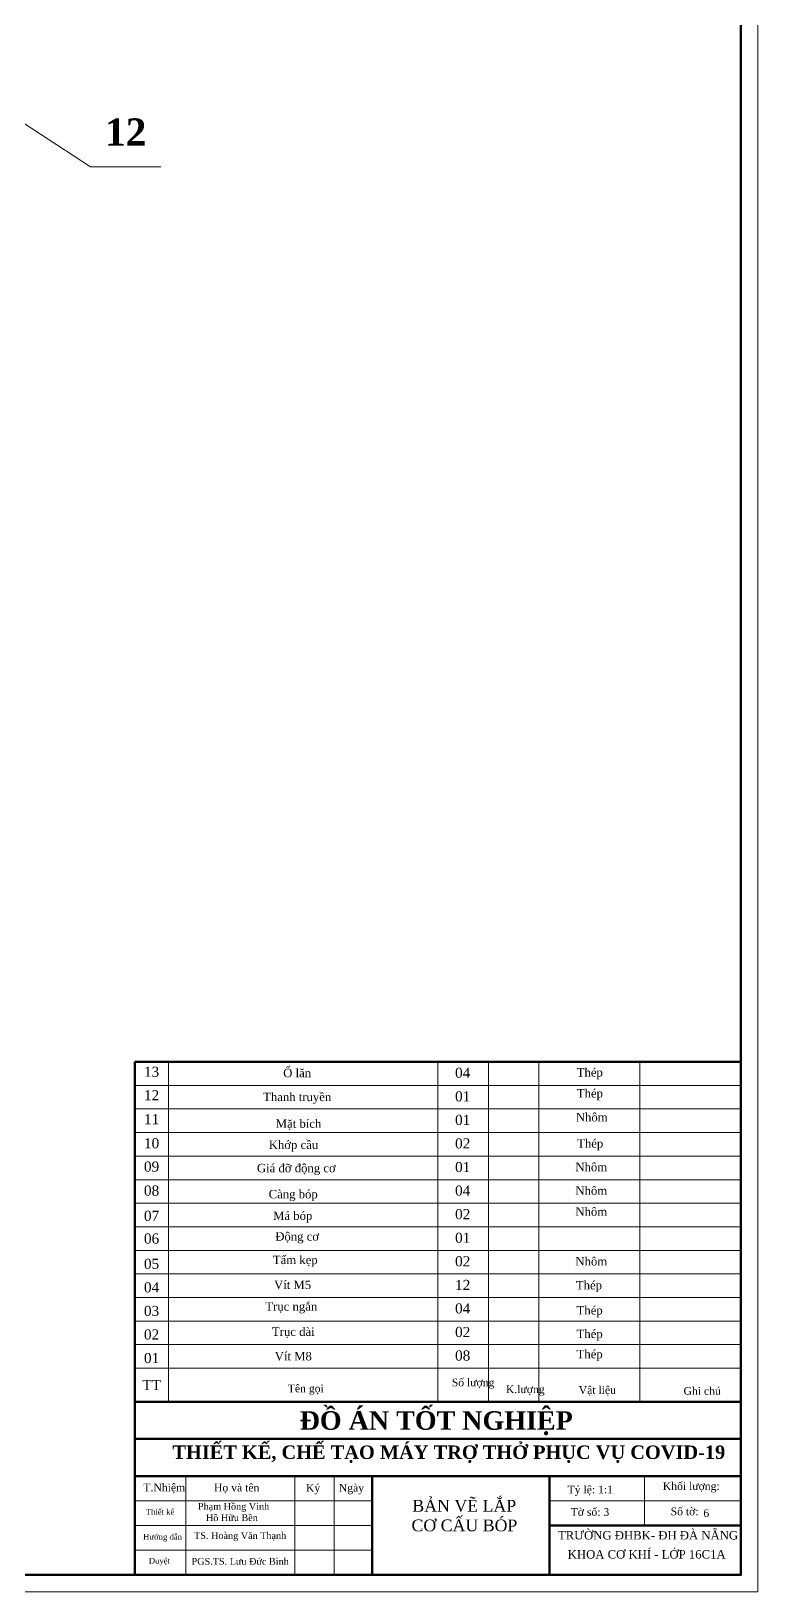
# Model space of a CAD drawing. Header units: inches. Extents: x -122986 to 27550, y -4965 to 6170.
# Drawn here: x 4753.8 to 4969.5, y 361.7 to 825.2 of the extents above; entities that cross this region are included whole.
import ezdxf

# ---------------------------------------------------------------- set-up
doc = ezdxf.new("R2010")
doc.units = ezdxf.units.IN
doc.header["$LTSCALE"] = 2
doc.header["$MEASUREMENT"] = 0
for name, color, linetype, lineweight in [('1 mãnh', 7, 'Continuous', 5), ('1 Đậm', 7, 'Continuous', 50), ('đường nhạt', 5, 'Continuous', 25)]:
    doc.layers.add(name, color=color, linetype=linetype, lineweight=lineweight)
doc.layers.add('d-manh', color=2, linetype='Continuous')
doc.styles.add('hiepnguyen', font='times.ttf', dxfattribs={"height": 3})
doc.styles.add('SON', font='times.ttf')
doc.styles.add('TCVN', font='times.ttf', dxfattribs={"height": 2.5})
doc.styles.add('vn', font='VTIMEN.TTF', dxfattribs={"height": 4})

msp = doc.modelspace()

# ---------------------------------------------------------------- linework, layer by layer
at = {"lineweight": 20, "ltscale": 2}
for p, q in [((4799.649, 366.68), (4799.649, 396.056)), ((4832.068, 366.68), (4832.068, 396.056)), ((4843.772, 366.68), (4843.772, 396.056)), ((4935.871, 381.368), (4935.871, 396.056)), ((4784.506, 388.712), (4855.018, 388.712)), ((4907.614, 388.712), (4964.506, 388.712)), ((4784.506, 381.368), (4855.018, 381.368)), ((4784.506, 374.024), (4855.018, 374.024))]:
    msp.add_line(p, q, dxfattribs=at)
at = {"layer": '1 mãnh', "lineweight": 13, "ltscale": 15}
for p in [(4576.449, 911.947), (4792.236, 784.92)]:
    msp.add_line(p, (4771.411, 784.92), dxfattribs=at)
at = {"layer": '1 mãnh', "lineweight": 13}
for p, q in [((4794.506, 519.087), (4794.506, 418.087)), ((4874.506, 519.087), (4874.506, 418.087)), ((4889.506, 519.087), (4889.506, 418.087)), ((4904.506, 519.087), (4904.506, 418.087)), ((4934.506, 519.087), (4934.506, 418.087)), ((4964.506, 512.087), (4784.506, 512.087)), ((4964.506, 505.087), (4784.506, 505.087)), ((4964.506, 498.087), (4784.506, 498.087)), ((4964.506, 491.087), (4784.506, 491.087)), ((4964.506, 484.087), (4784.506, 484.087)), ((4964.506, 477.087), (4784.506, 477.087)), ((4964.506, 470.087), (4784.506, 470.087)), ((4964.506, 463.087), (4784.506, 463.087)), ((4964.506, 456.087), (4784.506, 456.087)), ((4964.506, 449.087), (4784.506, 449.087)), ((4964.506, 442.087), (4784.506, 442.087)), ((4964.506, 435.087), (4784.506, 435.087)), ((4784.506, 428.087), (4964.506, 428.087))]:
    msp.add_line(p, q, dxfattribs=at)
at = {"layer": '1 mãnh', "ltscale": 15}
for points in [[(3780.506, 361.68), (4969.506, 361.68), (4969.506, 1202.68), (3780.506, 1202.68)], [(4907.614, 381.368), (4907.614, 381.368), (4907.614, 366.68), (4907.614, 366.68)], [(4907.614, 366.68), (4964.506, 366.68), (4964.506, 381.368), (4907.614, 381.368)]]:
    msp.add_lwpolyline(points, close=True, dxfattribs=at)
at = {"layer": '1 Đậm', "lineweight": 50, "ltscale": 0.2}
for p, q in [((4784.506, 366.68), (4784.506, 519.087)), ((4964.506, 519.087), (4784.506, 519.087)), ((4784.506, 418.087), (4964.506, 418.087)), ((4784.506, 407.071), (4964.506, 407.071)), ((4784.506, 396.056), (4964.506, 396.056)), ((4855.018, 366.68), (4855.018, 396.056)), ((4907.614, 366.68), (4907.614, 396.056)), ((4907.614, 381.368), (4964.506, 381.368))]:
    msp.add_line(p, q, dxfattribs=at)
at = {"layer": '1 Đậm', "ltscale": 0.2}
msp.add_lwpolyline([(3806.506, 366.68), (4964.506, 366.68), (4964.506, 1196.68), (3806.506, 1196.68)], close=True, dxfattribs=at)

# ---------------------------------------------------------------- texts
at = {"lineweight": 9, "attachment_point": 5, "style": 'hiepnguyen'}
for s, insert, char_height, width in [('13', (4789.506, 516.115), 3, 54), ('Ổ lăn', (4832.733, 515.765), 2.5, 49.05098), ('04', (4881.888, 515.828), 3, 54), ('Thép', (4919.621, 515.571), 2.5, 49.05098), ('12', (4789.506, 509.18), 3, 54), ('Thanh truyền', (4832.733, 508.265), 2.5, 49.05098), ('01', (4881.888, 508.828), 3, 54), ('Thép', (4919.643, 509.346), 2.5, 49.05098), ('11', (4789.506, 502.057), 3, 54), ('Mặt bích ', (4833.15, 500.424), 2.5, 49.05098), ('01', (4881.888, 501.828), 3, 54), ('Nhôm', (4920.206, 502.632), 2.5, 49.05098), ('10', (4789.506, 494.888), 3, 54), ('02', (4881.888, 494.828), 3, 54), ('Thép', (4919.738, 494.447), 2.5, 49.05098), ('Khớp cầu', (4831.64, 494.049), 2.5, 49.05098), ('09', (4789.506, 487.953), 3, 54), ('Giá đỡ động cơ', (4832.489, 487.121), 2.5, 49.05098), ('01', (4881.888, 487.828), 3, 54), ('Nhôm', (4920.064, 487.828), 2.5, 49.05098), ('08', (4789.506, 480.83), 3, 54), ('04', (4881.888, 480.828), 3, 54), ('Nhôm', (4920.064, 480.828), 2.5, 49.05098), ('Càng bóp', (4831.565, 479.385), 2.5, 49.05098), ('07', (4789.506, 473.333), 3, 54), ('Má bóp', (4831.414, 472.978), 2.5, 49.05098), ('02', (4881.888, 473.828), 3, 54), ('Nhôm', (4920.063, 474.592), 2.5, 49.05098), ('Động cơ', (4832.733, 466.828), 2.5, 49.05098), ('01', (4881.888, 466.828), 3, 54), ('06', (4789.506, 466.585), 3, 54), ('05', (4789.506, 459.087), 3, 54), ('Tấm kẹp', (4832.176, 459.858), 2.5, 49.05098), ('02', (4881.888, 459.828), 3, 54), ('Nhôm', (4920.063, 459.828), 2.5, 49.05098), ('Vít M5', (4831.383, 452.839), 2.5, 49.05098), ('12', (4881.888, 452.828), 3, 54), ('04', (4789.506, 452.087), 3, 54), ('Thép', (4919.388, 452.344), 2.5, 49.05098), ('03', (4789.506, 445.087), 3, 54), ('Trục ngắn', (4830.986, 446.032), 2.5, 49.05098), ('04', (4881.888, 445.828), 3, 54), ('Thép', (4919.588, 444.89), 2.5, 49.05098), ('02', (4881.888, 438.828), 3, 54), ('02', (4789.506, 438.087), 3, 54), ('Trục dài', (4831.584, 438.631), 2.5, 49.05098), ('Thép', (4919.588, 437.89), 2.5, 49.05098), ('01', (4789.506, 431.087), 3, 54), ('Vít M8', (4831.584, 431.631), 2.5, 49.05098), ('08', (4881.888, 431.828), 3, 54), ('Thép', (4919.588, 431.89), 2.5, 49.05098), ('TT', (4789.506, 423.087), 3, 54)]:
    msp.add_mtext(s, dxfattribs=dict(at, insert=insert, char_height=char_height, width=width))
at = {"lineweight": 20, "ltscale": 2, "char_height": 2.29496, "attachment_point": 5, "style": 'vn'}
for s, insert in [('{\\fTimes New Roman|b0|i0|c0|p18;Tên gọi^I^I}', (4835.728, 421.714)), ('{\\fTimes New Roman|b0|i0|c0|p18;Số lượng^I}', (4884.975, 423.479)), ('{\\fTimes New Roman|b0|i0|c0|p18;K.lượng^I^I}', (4900.894, 421.45)), ('{\\fTimes New Roman|b0|i0|c0|p18;Vật liệu^I^I}', (4922.297, 421.319)), ('{\\fTimes New Roman|b0|i0|c0|p18;Ghi chú^I^I}', (4953.434, 421.319))]:
    msp.add_mtext_dynamic_manual_height_columns(s, width=19.00106, gutter_width=1, heights=[0], dxfattribs=dict(at, insert=insert))
at = {"lineweight": 20, "ltscale": 2, "style": 'vn'}
for s, insert, char_height, width, attachment_point in [('{\\fTimes New Roman|b1|i0|c0|p18;ĐỒ ÁN TỐT NGHIỆP}', (4874.02, 411.736), 5.50789, 165.23678, 5), ('\\A1;\\pi8.97362;{\\fTimes New Roman|b1|i0|c0|p18;THIẾT KẾ\\fTimes New Roman|b1|i0|c163|p18;, CHẾ TẠO \\fTimes New Roman|b1|i0|c0|p18;MÁY TRỢ THỞ PHỤC VỤ COVID-19}', (4786.725, 405.138), 4, 178.33453, 1), ('{\\fTimes New Roman|b0|i0|c0|p18;Khối lượng:}', (4949.758, 392.697), 2.29496, 16.29283, 5), ('{\\fTimes New Roman|b0|i0|c0|p18;T.Nhiệm}', (4793.282, 392.384), 2.29496, 13.76973, 5), ('{\\fTimes New Roman|b0|i0|c0|p18;Họ và tên}', (4814.785, 392.343), 2.29496, 22.94955, 5), ('{\\fTimes New Roman|b0|i0|c0|p18;Ký}', (4837.459, 392.17), 2.29496, 13.76973, 5), ('{\\fTimes New Roman|b0|i0|c0|p18;Tỷ lệ: 1:1}', (4919.768, 391.679), 2.29496, 17.0612, 5), ('{\\fTimes New Roman|b0|i0|c0|p18;Thiết kế}', (4792.018, 385.435), 1.7, 13.76973, 5), ('{\\fTimes New Roman|b0|i0|c0|p18;Tờ số: 3 }', (4919.678, 385.364), 2.29496, 13.76973, 5), ('{\\fTimes New Roman|b0|i0|c0|p18;Số tờ:   }', (4947.785, 385.529), 2.29496, 13.76973, 5), ('{\\fTimes New Roman|b0|i0|c0|p18;6 }', (4954.222, 385.03), 2.29496, 13.76973, 5), ('{\\fTimes New Roman|b0|i0|c0|p18;Hướng dẫn}', (4792.77, 377.741), 1.7, 13.76973, 5), ('{\\fTimes New Roman|b0|i0|c0|p18;Duyệt}', (4791.837, 370.627), 1.7, 13.76973, 5)]:
    msp.add_mtext(s, dxfattribs=dict(at, insert=insert, char_height=char_height, width=width, attachment_point=attachment_point))
at = {"lineweight": 50, "ltscale": 2, "insert": (4848.86, 392.17), "char_height": 2.29496, "width": 13.76973, "attachment_point": 5, "style": 'vn'}
msp.add_mtext('{\\fTimes New Roman|b0|i0|c0|p18;Ngày}', dxfattribs=at)
at = {"layer": '1 mãnh', "lineweight": 13, "ltscale": 2, "insert": (4773.673, 799.315), "char_height": 8.12308, "width": 14.69244, "attachment_point": 1, "style": 'vn'}
msp.add_mtext('\\A1;\\pi2.0257;{\\fTimes New Roman|b1|i0|c0|p18;12}', dxfattribs=at)
at = {"layer": 'd-manh', "lineweight": 25, "char_height": 2, "attachment_point": 5, "style": 'SON'}
for s, insert, width in [('Phạm Hồng Vinh', (4813.849, 386.743), 31.46391), ('Hồ Hữu Bền', (4813.361, 383.662), 31.46391), ('TS. Hoàng Văn Thạnh', (4815.809, 378.04), 36.08725), ('PGS.TS. Lưu Đức Bình', (4815.809, 370.696), 36.08725)]:
    msp.add_mtext(s, dxfattribs=dict(at, insert=insert, width=width))
at = {"layer": 'đường nhạt', "ltscale": 0.2, "insert": (4826.976, 388.978), "char_height": 3.5, "attachment_point": 1, "style": 'TCVN'}
msp.add_mtext_dynamic_manual_height_columns('\\pi39.95106;BẢN VẼ LẮP \\P\\pi39.71133;CƠ CẤU BÓP', width=79.48397, gutter_width=12.5, heights=[38.27], dxfattribs=at)
at = {"layer": 'đường nhạt', "ltscale": 0.2, "char_height": 2.5, "width": 102.57599, "attachment_point": 1, "style": 'TCVN'}
for s, insert in [('{\\fTimes New Roman|b0|i0|c186|p18;TR}Ư{\\fTimes New Roman|b0|i0|c186|p18;ỜNG ĐH}BK- ĐH {\\fTimes New Roman|b0|i0|c186|p18;ĐÀ NẴNG}', (4910.176, 379.723)), ('KHOA CƠ KHÍ - LỚP 16C1A', (4913.073, 374.057))]:
    msp.add_mtext(s, dxfattribs=dict(at, insert=insert))

doc.saveas('drawing.dxf')
